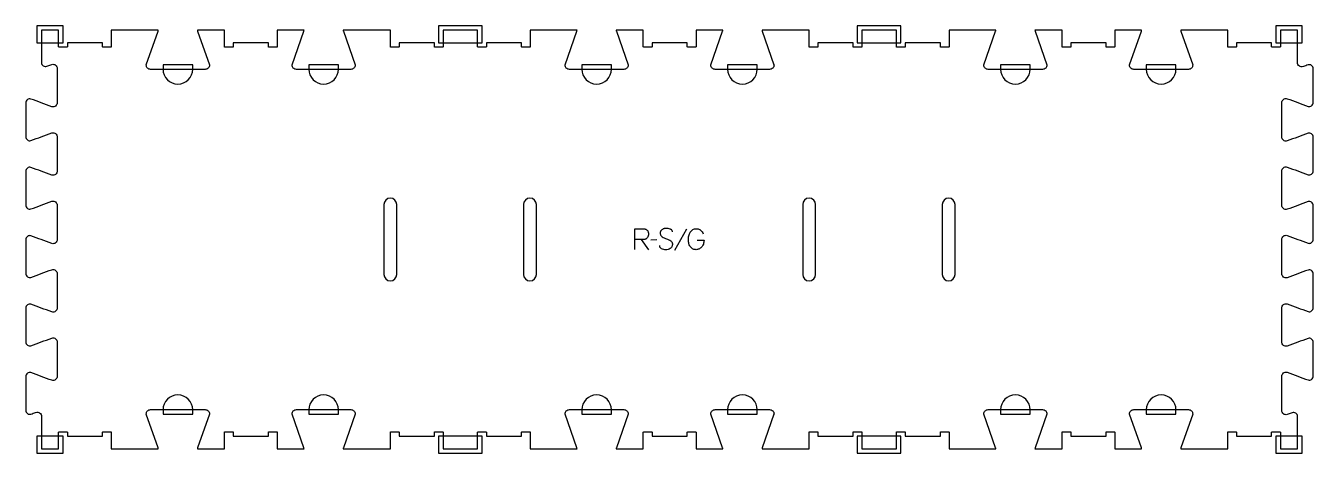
# Model space of a CAD drawing. Extents: x 0 to 1845, y -6 to 606.
import ezdxf

# ---------------------------------------------------------------- set-up
doc = ezdxf.new("R2010")
doc.units = 0
for name, color, linetype in [('1_ANYTOOL_1MMDEEP_LABELS_S', 2, 'CONTINUOUS'), ('3_ANYTOOL_CUTTHROUGH_INSID', 4, 'CONTINUOUS'), ('4_ANYTOOL_CUTTHROUGH_OUTSI', 5, 'CONTINUOUS'), ('5_ANYTOOL_HALF_MILL_9MM_IN', 3, 'CONTINUOUS')]:
    doc.layers.add(name, color=color, linetype=linetype)

msp = doc.modelspace()

# ---------------------------------------------------------------- linework, layer by layer
at = {"layer": '1_ANYTOOL_1MMDEEP_LABELS_S'}
for p, q in [((946.935818, 314.728594), (929.750103, 283.957166)), ((881.921532, 299.64288), (892.378675, 285.157166)), ((904.378675, 299.085737), (895.592961, 299.000023))]:
    msp.add_line(p, q, dxfattribs=at)
for points in [[(872.921532, 285.200023), (872.921532, 315.200023), (884.278675, 315.200023, -0.030274), (886.044488, 315.093007, -0.049), (887.766175, 314.709844, -0.050774), (889.098698, 314.117388, -0.06445), (890.257246, 313.239309, -0.0646), (891.147158, 312.103278, -0.052254), (891.751889, 310.788416, -0.050381), (892.141025, 309.095867, -0.031337), (892.250103, 307.357166, -0.040022), (892.139943, 305.983109, -0.042626), (891.805461, 304.646452, -0.04247), (891.236776, 303.356732, -0.036572), (890.471532, 302.171452, -0.051097), (889.529754, 301.157496, -0.061981), (888.387603, 300.382166, -0.061813), (887.078601, 299.905666, -0.049309), (885.692961, 299.728594, -0.003273), (884.82531, 299.690903, -0.003121), (883.957246, 299.664309, -0.003882), (882.939465, 299.647389, -0.002215), (881.921532, 299.64288), (872.964389, 299.64288)], [(926.621532, 310.614309, 0.071867), (926.428418, 311.950915, 0.100684), (925.801889, 313.132166, 0.047558), (925.327336, 313.608616, 0.038563), (924.777336, 313.997344, 0.037928), (924.080148, 314.344813, 0.026634), (923.342961, 314.600023, 0.028461), (920.319627, 315.286006, 0.041577), (917.235818, 315.54288, 0.036938), (915.733458, 315.431741, 0.041531), (914.267961, 315.087523, 0.041583), (912.890584, 314.510315, 0.038125), (911.621532, 313.721452, 0.057611), (910.551379, 312.729547, 0.065808), (909.757246, 311.508952, 0.06469), (909.27975, 310.049397, 0.046778), (909.135818, 308.514309, 0.052235), (909.298174, 306.964467, 0.075448), (909.842961, 305.514309, 0.076671), (910.759052, 304.341256, 0.061023), (911.964389, 303.457166, 0.021951), (914.993243, 301.92982, 0.018213), (918.135818, 300.650023, -0.02405), (921.237302, 299.344561, -0.02981), (924.178675, 297.714309, -0.068439), (925.319977, 296.748378, -0.079282), (926.128675, 295.496452, -0.076308), (926.553674, 293.91777, -0.047772), (926.578675, 292.271452, -0.046243), (926.28544, 290.590492, -0.06359), (925.635818, 289.019666, -0.064671), (924.662994, 287.735477, -0.057073), (923.407246, 286.721452, -0.067522), (920.438938, 285.358541, -0.070793), (917.214389, 284.857166, -0.064027), (914.075374, 285.219681, -0.070447), (911.150103, 286.400023, -0.054374), (909.991686, 287.249656, -0.074742), (909.092961, 288.360737, -0.075199), (908.569953, 289.667116, -0.057737), (908.407246, 291.071452)], [(962.150103, 299.000023), (971.921532, 298.957166, -0.031732), (971.653421, 295.949764, -0.048764), (970.909032, 293.032166, -0.050291), (969.799319, 290.721658, -0.060119), (968.214389, 288.714309, -0.036578), (966.482369, 287.227892, -0.050793), (964.523318, 286.06788, -0.051881), (962.570301, 285.400136, -0.053919), (960.521532, 285.157166, -0.055881), (958.486385, 285.36411, -0.055271), (956.546532, 286.014309, -0.05403), (954.620556, 287.173502, -0.038531), (952.935818, 288.671452, -0.067281), (951.388104, 290.782466, -0.049165), (950.364389, 293.203594, -0.047412), (949.691462, 296.407513, -0.028075), (949.507246, 299.685737, -0.03109), (949.674773, 302.377317, -0.031496), (950.176889, 305.026809, -0.031425), (951.027762, 307.655053, -0.02824), (952.185818, 310.164309, -0.064555), (953.714621, 312.315834, -0.078906), (955.780461, 313.941094, -0.076878), (958.404062, 314.915644, -0.050594), (961.207246, 315.200023, -0.039946), (962.866807, 315.067226, -0.052714), (964.469746, 314.632166, -0.053511), (965.852943, 313.916832, -0.05153), (967.057246, 312.928594, -0.040443), (969.09747, 310.505453, -0.04035), (970.721532, 307.785737)]]:
    msp.add_lwpolyline(points, format="xyb", dxfattribs=at)
at = {"layer": '3_ANYTOOL_CUTTHROUGH_INSID'}
for points in [[(531.656769, 299.750033), (531.656769, 349.75003, 1), (513.156769, 349.75003), (513.156769, 249.750036, 1), (531.656769, 249.750036)], [(731.656769, 249.750036), (731.656769, 349.75003, 1), (713.156769, 349.75003), (713.156769, 249.750036, 1)], [(1131.743747, 299.750033), (1131.743747, 349.75003, 1), (1113.243747, 349.75003), (1113.243747, 249.750036, 1), (1131.743747, 249.750036)], [(1331.743747, 249.750036), (1331.743747, 349.75003, 1), (1313.243747, 349.75003), (1313.243747, 249.750036, 1)]]:
    msp.add_lwpolyline(points, format="xyb", close=True, dxfattribs=at)
at = {"layer": '4_ANYTOOL_CUTTHROUGH_OUTSI'}
msp.add_lwpolyline([(1822.24463, 553.362343), (1822.243755, 599.5), (1797.74375, 599.5), (1797.74375, 575.75, -0.414214), (1797.49375, 575.5), (1785.49375, 575.5, -0.414214), (1785.24375, 575.75), (1785.24375, 581.5), (1734.74375, 581.5), (1734.74375, 575.75, -0.414214), (1734.49375, 575.5), (1722.49375, 575.5, -0.414214), (1722.24375, 575.75), (1722.24375, 599.5), (1672.49375, 599.5), (1655.03035, 599.5, 0.061784), (1655.265344, 598.10513), (1672.160877, 549.832588, -0.084368), (1672.174912, 549.75, -0.414214), (1665.924912, 543.5), (1587.924912, 543.5, -0.414214), (1581.674912, 549.75, -0.084368), (1581.688948, 549.832588), (1598.588061, 598.116195, 0.061178), (1598.819475, 599.5), (1560.429912, 599.5), (1560.429912, 575.75, -0.414214), (1560.179912, 575.5), (1548.179912, 575.5, -0.414214), (1547.929912, 575.75), (1547.929912, 581.5), (1497.429912, 581.5), (1497.429912, 575.75, -0.414214), (1497.179912, 575.5), (1485.179912, 575.5, -0.414214), (1484.929912, 575.75), (1484.929912, 599.5), (1446.12435, 599.5, 0.061784), (1446.359344, 598.10513), (1463.254877, 549.832588, -0.084368), (1463.268912, 549.75, -0.414214), (1457.018912, 543.5), (1379.018912, 543.5, -0.414214), (1372.768912, 549.75, -0.084368), (1372.782948, 549.832588), (1389.682061, 598.116195, 0.061178), (1389.913475, 599.5), (1372.450073, 599.500017), (1323.065388, 599.500034), (1323.065388, 575.750034, -0.414214), (1322.815388, 575.500034), (1310.815388, 575.500034, -0.414214), (1310.565388, 575.750034), (1310.565388, 581.500034), (1260.065388, 581.500034), (1260.065388, 575.750034, -0.414214), (1259.815388, 575.500034), (1247.815388, 575.500034, -0.414214), (1247.565388, 575.750034), (1247.565388, 599.500034), (1198.065388, 599.500034), (1198.065388, 575.750034, -0.414214), (1197.815388, 575.500034), (1185.815388, 575.500034, -0.414214), (1185.565388, 575.750034), (1185.565388, 581.500034), (1135.065388, 581.500034), (1135.065388, 575.750034, -0.414214), (1134.815388, 575.500034), (1122.815388, 575.500034, -0.414214), (1122.565388, 575.750034), (1122.565388, 599.500034), (1072.493731, 599.5), (1055.03035, 599.5, 0.061784), (1055.265344, 598.10513), (1072.160877, 549.832588, -0.084368), (1072.174912, 549.75, -0.414214), (1065.924912, 543.5), (987.924912, 543.5, -0.414214), (981.674912, 549.75, -0.084368), (981.688948, 549.832588), (998.588061, 598.116195, 0.061178), (998.819475, 599.5), (960.429912, 599.5), (960.429912, 575.75, -0.414214), (960.179912, 575.5), (948.179912, 575.5, -0.414214), (947.929912, 575.75), (947.929912, 581.5), (897.429912, 581.5), (897.429912, 575.75, -0.414214), (897.179912, 575.5), (885.179912, 575.5, -0.414214), (884.929912, 575.75), (884.929912, 599.5), (846.12435, 599.5, 0.061784), (846.359344, 598.10513), (863.254877, 549.832588, -0.084368), (863.268912, 549.75, -0.414214), (857.018912, 543.5), (779.018912, 543.5, -0.414214), (772.768912, 549.75, -0.084368), (772.782948, 549.832588), (789.682061, 598.116195, 0.061178), (789.913475, 599.5), (772.45007, 599.5), (772.409904, 599.501641, -0.000016), (722.97841, 599.500034), (722.97841, 575.750034, -0.414214), (722.72841, 575.500034), (710.72841, 575.500034, -0.414214), (710.47841, 575.750034), (710.47841, 581.500034), (659.97841, 581.500034), (659.97841, 575.750034, -0.414214), (659.72841, 575.500034), (647.72841, 575.500034, -0.414214), (647.47841, 575.750034), (647.478409, 599.500034), (597.97841, 599.500034), (597.97841, 575.750034, -0.414214), (597.72841, 575.500034), (585.72841, 575.500034, -0.414214), (585.47841, 575.750034), (585.47841, 581.500034), (534.97841, 581.500034), (534.97841, 575.750034, -0.414214), (534.72841, 575.500034), (522.72841, 575.500034, -0.414214), (522.47841, 575.750034), (522.47841, 599.500034), (472.406753, 599.5), (454.943372, 599.5, 0.061784), (455.178366, 598.10513), (472.073899, 549.832588, -0.084368), (472.087934, 549.75, -0.414214), (465.837934, 543.5), (387.837934, 543.5, -0.414214), (381.587934, 549.75, -0.084368), (381.60197, 549.832588), (398.501083, 598.116195, 0.061178), (398.732497, 599.5), (360.342934, 599.5), (360.342934, 575.75, -0.414214), (360.092934, 575.5), (348.092934, 575.5, -0.414214), (347.842934, 575.75), (347.842934, 581.5), (297.342934, 581.5), (297.342934, 575.75, -0.414214), (297.092934, 575.5), (285.092934, 575.5, -0.414214), (284.842934, 575.75), (284.842934, 599.5), (246.037372, 599.5, 0.061784), (246.272366, 598.10513), (263.167899, 549.832588, -0.084368), (263.181934, 549.75, -0.414214), (256.931934, 543.5), (178.931934, 543.5, -0.414214), (172.681934, 549.75, -0.084368), (172.69597, 549.832588), (189.595083, 598.116195, 0.061178), (189.826497, 599.5), (172.363091, 599.500001), (122.613087, 599.500001), (122.613087, 575.750001, -0.414214), (122.363087, 575.500001), (110.363087, 575.500001, -0.414214), (110.113087, 575.750001), (110.113087, 581.500001), (59.613087, 581.500001), (59.613087, 575.750001, -0.414214), (59.363087, 575.500001), (47.363087, 575.500001, -0.414214), (47.113087, 575.750001), (47.113087, 599.500001), (22.613093, 599.500001), (22.614129, 553.362942, 0.522087), (30.356671, 547.969346), (37.165647, 550.484708, -0.015604), (37.180442, 550.489654, -0.237079), (42.707182, 549.517571, -0.237079), (45.226366, 544.503239), (45.22591, 495.997154, -0.237079), (42.706726, 490.982825, -0.237077), (37.180133, 490.01074, -0.015611), (37.165331, 490.015689, 0.000004), (7.389658, 501.015672, 0.236337), (2.319928, 500.116651, 0.237079), (0.002279, 495.503465), (0.001823, 446.99738, 0.237079), (2.319473, 442.384197, 0.237104), (7.403989, 441.490109, -0.000004), (37.165191, 452.484708, -0.015604), (37.179986, 452.489654, -0.237079), (42.706726, 451.517571, -0.237079), (45.22591, 446.503239), (45.225455, 397.997154, -0.237079), (42.706271, 392.982825, -0.237077), (37.179677, 392.01074, -0.015611), (37.164876, 392.015689, 0.000004), (7.389202, 403.015672, 0.236337), (2.319473, 402.116651, 0.237079), (0.001823, 397.503465), (0.001367, 348.99738, 0.237079), (2.319017, 344.384197, 0.237104), (7.403533, 343.490109, -0.000004), (37.164735, 354.484708, -0.015604), (37.17953, 354.489654, -0.237079), (42.706271, 353.517571, -0.237079), (45.225455, 348.503239), (45.224999, 299.997154, -0.237079), (42.705815, 294.982825, -0.237077), (37.179221, 294.01074, -0.015611), (37.16442, 294.015689, 0.000004), (7.388746, 305.015672, 0.236337), (2.319017, 304.116651, 0.237079), (0.001367, 299.503465), (0.000912, 250.99738, 0.237079), (2.318561, 246.384197, 0.237104), (7.403078, 245.490109, -0.000004), (37.164279, 256.484708, -0.015604), (37.179075, 256.489654, -0.237079), (42.705815, 255.517571, -0.237079), (45.224999, 250.503239), (45.224543, 201.997154, -0.237079), (42.705359, 196.982825, -0.237077), (37.178765, 196.01074, -0.015611), (37.163964, 196.015689, 0.000004), (7.38829, 207.015672, 0.236337), (2.318561, 206.116651, 0.237079), (0.000912, 201.503465), (0.000456, 152.99738, 0.237079), (2.318105, 148.384197, 0.237104), (7.402622, 147.490109, -0.000004), (37.163824, 158.484708, -0.015604), (37.178619, 158.489654, -0.237079), (42.705359, 157.517571, -0.237079), (45.224543, 152.503239), (45.224087, 103.997154, -0.237079), (42.704903, 98.982825, -0.237077), (37.17831, 98.01074, -0.015611), (37.163508, 98.015689, 0.000004), (7.387835, 109.015672, 0.236337), (2.318105, 108.116651, 0.237079), (0.000456, 103.503465), (0, 54.99738, 0.237079), (2.317649, 50.384197, 0.237104), (7.402166, 49.490109, -0.000017), (14.1964, 52.000284, -0.522088), (22.612207, 46.137658), (22.613083, 0.000001), (47.113087, 0.000001), (47.113087, 23.750001, -0.414214), (47.363087, 24.000001), (59.363087, 24.000001, -0.414214), (59.613087, 23.750001), (59.613087, 18.000001), (110.113087, 18.000001), (110.113087, 23.750001, -0.414214), (110.363087, 24.000001), (122.363087, 24.000001, -0.414214), (122.613087, 23.750001), (122.613087, 0.000001), (172.363091, 0.000001), (189.826497, 0, 0.061784), (189.591503, 1.39487), (172.69597, 49.667412, -0.084368), (172.681934, 49.75, -0.414214), (178.931934, 56), (256.931934, 56, -0.414214), (263.181934, 49.75, -0.084368), (263.167899, 49.667412), (246.268786, 1.383805, 0.061178), (246.037372, 0), (284.842934, 0), (284.842934, 23.75, -0.414214), (285.092934, 24), (297.092934, 24, -0.414214), (297.342934, 23.75), (297.342934, 18), (347.842934, 18), (347.842934, 23.75, -0.414214), (348.092934, 24), (360.092934, 24, -0.414214), (360.342934, 23.75), (360.342934, 0), (398.732497, 0, 0.061784), (398.497503, 1.39487), (381.60197, 49.667412, -0.084368), (381.587934, 49.75, -0.414214), (387.837934, 56), (465.837934, 56, -0.414214), (472.087934, 49.75, -0.084368), (472.073899, 49.667412), (455.174786, 1.383805, 0.061178), (454.943372, 0), (472.406771, 0.000033), (522.47841, 0.000034), (522.47841, 23.750034, -0.414214), (522.72841, 24.000034), (534.72841, 24.000034, -0.414214), (534.97841, 23.750034), (534.97841, 18.000034), (585.47841, 18.000034), (585.47841, 23.750034, -0.414214), (585.72841, 24.000034), (597.72841, 24.000034, -0.414214), (597.97841, 23.750034), (597.97841, 0.000034), (647.47841, 0.000034), (647.47841, 23.750034, -0.414214), (647.72841, 24.000034), (659.72841, 24.000034, -0.414214), (659.97841, 23.750034), (659.97841, 18.000034), (710.47841, 18.000034), (710.47841, 23.750034, -0.414214), (710.72841, 24.000034), (722.72841, 24.000034, -0.414214), (722.97841, 23.750034), (722.97841, 0.000034), (772.45007, 0.000034), (789.913475, 0, 0.061784), (789.678481, 1.39487), (772.782948, 49.667412, -0.084368), (772.768912, 49.75, -0.414214), (779.018912, 56), (857.018912, 56, -0.414214), (863.268912, 49.75, -0.084368), (863.254877, 49.667412), (846.355764, 1.383805, 0.061178), (846.12435, 0), (884.929912, 0), (884.929912, 23.75, -0.414214), (885.179912, 24), (897.179912, 24, -0.414214), (897.429912, 23.75), (897.429912, 18), (947.929912, 18), (947.929912, 23.75, -0.414214), (948.179912, 24), (960.179912, 24, -0.414214), (960.429912, 23.75), (960.429912, 0), (998.819475, 0, 0.061784), (998.584481, 1.39487), (981.688948, 49.667412, -0.084368), (981.674912, 49.75, -0.414214), (987.924912, 56), (1065.924912, 56, -0.414214), (1072.174912, 49.75, -0.084368), (1072.160877, 49.667412), (1055.261764, 1.383805, 0.061178), (1055.03035, 0), (1072.493749, 0.000033), (1122.565388, 0.000034), (1122.565388, 23.750034, -0.414214), (1122.815388, 24.000034), (1134.815388, 24.000034, -0.414214), (1135.065388, 23.750034), (1135.065388, 18.000034), (1185.565388, 18.000034), (1185.565388, 23.750034, -0.414214), (1185.815388, 24.000034), (1197.815388, 24.000034, -0.414214), (1198.065388, 23.750034), (1198.065388, 0.000034), (1247.565388, 0.000034), (1247.565388, 23.750034, -0.414214), (1247.815388, 24.000034), (1259.815388, 24.000034, -0.414214), (1260.065388, 23.750034), (1260.065388, 18.000034), (1310.565388, 18.000034), (1310.565388, 23.750034, -0.414214), (1310.815388, 24.000034), (1322.815388, 24.000034, -0.414214), (1323.065388, 23.750034), (1323.065388, 0.000034), (1372.450074, 0.000017), (1389.913475, 0, 0.061784), (1389.678481, 1.39487), (1372.782948, 49.667412, -0.084368), (1372.768912, 49.75, -0.414214), (1379.018912, 56), (1457.018912, 56, -0.414214), (1463.268912, 49.75, -0.084368), (1463.254877, 49.667412), (1446.355764, 1.383805, 0.061178), (1446.12435, 0), (1484.929912, 0), (1484.929912, 23.75, -0.414214), (1485.179912, 24), (1497.179912, 24, -0.414214), (1497.429912, 23.75), (1497.429912, 18), (1547.929912, 18), (1547.929912, 23.75, -0.414214), (1548.179912, 24), (1560.179912, 24, -0.414214), (1560.429912, 23.75), (1560.429912, 0), (1598.819475, 0, 0.061784), (1598.584481, 1.39487), (1581.688948, 49.667412, -0.084368), (1581.674912, 49.75, -0.414214), (1587.924912, 56), (1665.924912, 56, -0.414214), (1672.174912, 49.75, -0.084368), (1672.160877, 49.667412), (1655.261764, 1.383805, 0.061178), (1655.03035, 0), (1722.24375, 0), (1722.24375, 23.75, -0.414214), (1722.49375, 24), (1734.49375, 24, -0.414214), (1734.74375, 23.75), (1734.74375, 18), (1785.24375, 18), (1785.24375, 23.75, -0.414214), (1785.49375, 24), (1797.49375, 24, -0.414214), (1797.74375, 23.75), (1797.74375, 0), (1822.243744, 0), (1822.242708, 46.137059, 0.245332), (1819.7794, 50.854997, 0.245332), (1814.500166, 51.530655), (1807.691191, 49.015294, -0.015604), (1807.676395, 49.010347, -0.237079), (1802.149655, 49.98243, -0.237079), (1799.630471, 54.996762), (1799.630927, 103.502847, -0.237079), (1802.150111, 108.517176, -0.237077), (1807.676704, 109.489261, -0.015611), (1807.691506, 109.484312, 0.000004), (1837.46718, 98.484329, 0.236337), (1842.536909, 99.383351, 0.237079), (1844.854558, 103.996536), (1844.855014, 152.502621, 0.237079), (1842.537365, 157.115804, 0.237104), (1837.452848, 158.009892, -0.000004), (1807.691646, 147.015294, -0.015604), (1807.676851, 147.010347, -0.237079), (1802.150111, 147.98243, -0.237079), (1799.630927, 152.996762), (1799.631383, 201.502847, -0.237079), (1802.150567, 206.517176, -0.237077), (1807.67716, 207.489261, -0.015611), (1807.691962, 207.484312, 0.000004), (1837.467635, 196.484329, 0.236337), (1842.537365, 197.383351, 0.237079), (1844.855014, 201.996536), (1844.85547, 250.502621, 0.237079), (1842.53782, 255.115804, 0.237104), (1837.453304, 256.009892, -0.000004), (1807.692102, 245.015294, -0.015604), (1807.677307, 245.010347, -0.237079), (1802.150567, 245.98243, -0.237079), (1799.631383, 250.996762), (1799.631838, 299.502847, -0.237079), (1802.151023, 304.517176, -0.237077), (1807.677616, 305.489261, -0.015611), (1807.692418, 305.484312, 0.000004), (1837.468091, 294.484329, 0.236337), (1842.53782, 295.38335, 0.237079), (1844.85547, 299.996536), (1844.855926, 348.502621, 0.237079), (1842.538276, 353.115804, 0.237104), (1837.45376, 354.009892, -0.000004), (1807.692558, 343.015294, -0.015604), (1807.677763, 343.010347, -0.237079), (1802.151023, 343.98243, -0.237079), (1799.631838, 348.996762), (1799.632294, 397.502847, -0.237079), (1802.151478, 402.517176, -0.237077), (1807.678072, 403.489261, -0.015611), (1807.692873, 403.484312, 0.000004), (1837.468547, 392.484329, 0.236337), (1842.538276, 393.38335, 0.237079), (1844.855926, 397.996536), (1844.856381, 446.502621, 0.237079), (1842.538732, 451.115804, 0.237104), (1837.454215, 452.009892, -0.000004), (1807.693014, 441.015294, -0.015604), (1807.678218, 441.010347, -0.237079), (1802.151478, 441.98243, -0.237079), (1799.632294, 446.996762), (1799.63275, 495.502847, -0.237079), (1802.151934, 500.517176, -0.237077), (1807.678528, 501.489261, -0.015611), (1807.693329, 501.484312, 0.000004), (1837.469003, 490.484329, 0.236337), (1842.538732, 491.38335, 0.237079), (1844.856381, 495.996536), (1844.856837, 544.502621, 0.237079), (1842.539188, 549.115804, 0.237104), (1837.454671, 550.009892, -0.000017), (1830.660437, 547.499717, -0.522088)], format="xyb", close=True, dxfattribs=at)
at = {"layer": '5_ANYTOOL_HALF_MILL_9MM_IN'}
for points in [[(22.113087, 581.500001), (47.613087, 581.500001), (53.613087, 581.500001), (53.613087, 606.000001), (47.353087, 606.000001), (16.113087, 606.000001), (16.113087, 599.740001), (16.113087, 581.500001)], [(597.47841, 581.500034), (647.97841, 581.500034), (653.97841, 581.500034), (653.978409, 606.000034), (647.718409, 606.000034), (591.47841, 606.000034), (591.47841, 599.740034), (591.47841, 581.500034)], [(1197.565388, 581.500034), (1248.065388, 581.500034), (1254.065388, 581.500034), (1254.065387, 606.000034), (1247.805387, 606.000034), (1191.565388, 606.000034), (1191.565388, 599.740034), (1191.565388, 581.500034)], [(1797.24375, 581.5), (1822.74375, 581.5), (1828.74375, 581.5), (1828.74375, 606), (1822.48375, 606), (1791.24375, 606), (1791.24375, 599.74), (1791.24375, 581.5)], [(47.613087, 18.000001), (22.113087, 18.000001), (16.113087, 18.000001), (16.113087, -6.499999), (22.373087, -6.499999), (53.613087, -6.499999), (53.613087, -0.239999), (53.613087, 18.000001)], [(647.97841, 18.000034), (597.47841, 18.000034), (591.47841, 18.000034), (591.47841, -6.499966), (597.73841, -6.499966), (647.71841, -6.499966), (653.97841, -6.499966), (653.97841, 18.000034)], [(1248.065388, 18.000034), (1197.565388, 18.000034), (1191.565388, 18.000034), (1191.565388, -6.499966), (1197.825388, -6.499966), (1247.805388, -6.499966), (1254.065388, -6.499966), (1254.065388, 18.000034)], [(1822.74375, 18), (1797.24375, 18), (1791.24375, 18), (1791.24375, -6.5), (1797.50375, -6.5), (1828.74375, -6.5), (1828.74375, -0.24), (1828.74375, 18)]]:
    msp.add_lwpolyline(points, close=True, dxfattribs=at)
for points in [[(196.681934, 543.75, 1), (239.181934, 543.75), (239.181934, 550), (196.681934, 550)], [(405.587934, 543.75, 1), (448.087934, 543.75), (448.087934, 550), (405.587934, 550)], [(796.768912, 543.75, 1), (839.268912, 543.75), (839.268912, 550), (796.768912, 550)], [(1005.674912, 543.75, 1), (1048.174912, 543.75), (1048.174912, 550), (1005.674912, 550)], [(1396.768912, 543.75, 1), (1439.268912, 543.75), (1439.268912, 550), (1396.768912, 550)], [(1605.674912, 543.75, 1), (1648.174912, 543.75), (1648.174912, 550), (1605.674912, 550)], [(239.181932, 55.76, 0.999765), (196.681934, 55.75), (196.681934, 49.5), (239.181934, 49.5)], [(448.087934, 55.5), (448.087934, 55.75, 1), (405.587934, 55.75), (405.587934, 49.5), (448.087934, 49.5)], [(839.26891, 55.76, 0.999765), (796.768912, 55.75), (796.768912, 49.5), (839.268912, 49.5)], [(1048.17491, 55.76, 0.999765), (1005.674912, 55.75), (1005.674912, 49.5), (1048.174912, 49.5)], [(1439.26891, 55.76, 0.999765), (1396.768912, 55.75), (1396.768912, 49.5), (1439.268912, 49.5)], [(1648.17491, 55.76, 0.999765), (1605.674912, 55.75), (1605.674912, 49.5), (1648.174912, 49.5)]]:
    msp.add_lwpolyline(points, format="xyb", close=True, dxfattribs=at)

doc.saveas('drawing.dxf')
